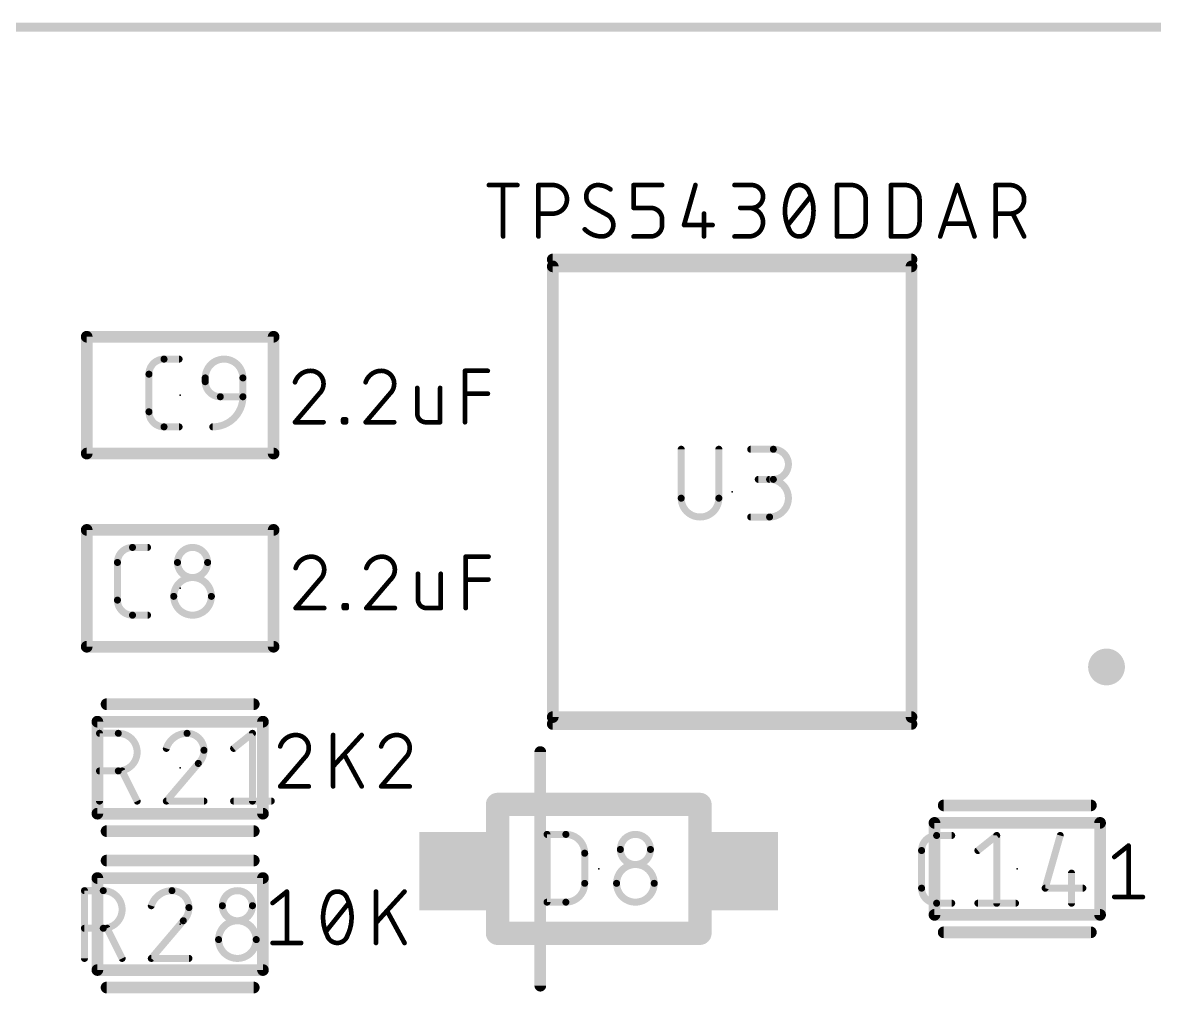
# Model space of a CAD drawing. Extents: x -0.1 to 70.1, y -0.1 to 54.
# Drawn here: x 27.79 to 40.09, y 43.5 to 54.05 of the extents above; entities that cross this region are included whole.
import ezdxf

# ---------------------------------------------------------------- set-up
doc = ezdxf.new("R2010")
doc.units = 0
for name, color, linetype in [('20', 31, 'CONTINUOUS'), ('21', 253, 'CONTINUOUS'), ('23', 53, 'CONTINUOUS'), ('25', 253, 'CONTINUOUS'), ('27', 253, 'CONTINUOUS'), ('51', 253, 'CONTINUOUS')]:
    doc.layers.add(name, color=color, linetype=linetype)

# ---------------------------------------------------------------- blocks, each defined once
blk = doc.blocks.new('RECT')
blk.add_solid([(-0.5, -0.5), (0.5, -0.5), (-0.5, 0.5), (0.5, 0.5)])

msp = doc.modelspace()

# ---------------------------------------------------------------- linework, layer by layer
at = {"layer": '20', "const_width": 0.1}
msp.add_lwpolyline([(5, 54), (65, 54)], dxfattribs=at)
at = {"layer": '21'}
for points, const_width in [([(33.55, 51.5068, 1), (33.55, 51.4432)], 0.0635), ([(37.45, 51.4432, 1), (37.45, 51.5068)], 0.0635), ([(28.484, 50.6668, 1), (28.484, 50.6033)], 0.0635), ([(28.5158, 50.635, 1), (28.4523, 50.635)], 0.0635), ([(30.5478, 50.635, 1), (30.4843, 50.635)], 0.0635), ([(30.516, 50.6033, 1), (30.516, 50.6668)], 0.0635), ([(28.484, 49.3968, 1), (28.484, 49.3332)], 0.0635), ([(28.4523, 49.365, 1), (28.5158, 49.365)], 0.0635), ([(30.4843, 49.365, 1), (30.5478, 49.365)], 0.0635), ([(30.516, 49.3332, 1), (30.516, 49.3968)], 0.0635), ([(28.484, 48.5668, 1), (28.484, 48.5033)], 0.0635), ([(28.5158, 48.535, 1), (28.4523, 48.535)], 0.0635), ([(30.5478, 48.535, 1), (30.4843, 48.535)], 0.0635), ([(30.516, 48.5033, 1), (30.516, 48.5668)], 0.0635), ([(28.484, 47.2968, 1), (28.484, 47.2332)], 0.0635), ([(28.4523, 47.265, 1), (28.5158, 47.265)], 0.0635), ([(30.4843, 47.265, 1), (30.5478, 47.265)], 0.0635), ([(30.516, 47.2332, 1), (30.516, 47.2968)], 0.0635), ([(39.57, 46.945, 1), (39.57, 47.145, 1), (39.57, 46.945)], 0.2), ([(28.7, 46.6718, 1), (28.7, 46.6082)], 0.0635), ([(30.3, 46.6082, 1), (30.3, 46.6718)], 0.0635), ([(33.55, 46.4568, 1), (33.55, 46.3933)], 0.0635), ([(37.45, 46.3933, 1), (37.45, 46.4568)], 0.0635), ([(33.4468, 46.12, 1), (33.3832, 46.12)], 0.0635), ([(37.8, 45.5718, 1), (37.8, 45.5082)], 0.0635), ([(39.4, 45.5082, 1), (39.4, 45.5718)], 0.0635), ([(28.7, 45.2918, 1), (28.7, 45.2283)], 0.0635), ([(30.3, 45.2283, 1), (30.3, 45.2918)], 0.0635), ([(28.7, 44.9718, 1), (28.7, 44.9083)], 0.0635), ([(30.3, 44.9083, 1), (30.3, 44.9718)], 0.0635), ([(37.8, 44.1918, 1), (37.8, 44.1283)], 0.0635), ([(39.4, 44.1283, 1), (39.4, 44.1918)], 0.0635), ([(28.7, 43.5918, 1), (28.7, 43.5282)], 0.0635), ([(30.3, 43.5282, 1), (30.3, 43.5918)], 0.0635), ([(33.3832, 43.58, 1), (33.4468, 43.58)], 0.0635)]:
    msp.add_lwpolyline(points, format="xyb", dxfattribs=dict(at, const_width=const_width))
at = {"layer": '21', "const_width": 0.127}
for points in [[(37.45, 51.475), (33.55, 51.475)], [(28.484, 49.365), (28.484, 50.635)], [(30.516, 50.635), (28.484, 50.635)], [(30.516, 49.365), (30.516, 50.635)], [(30.516, 49.365), (28.484, 49.365)], [(28.484, 48.535), (28.484, 47.265)], [(28.484, 48.535), (30.516, 48.535)], [(30.516, 48.535), (30.516, 47.265)], [(28.484, 47.265), (30.516, 47.265)], [(30.3, 46.64), (28.7, 46.64)], [(37.45, 46.425), (33.55, 46.425)], [(33.415, 46.12), (33.415, 43.58)], [(37.8, 45.54), (39.4, 45.54)], [(30.3, 45.26), (28.7, 45.26)], [(28.7, 44.94), (30.3, 44.94)], [(37.8, 44.16), (39.4, 44.16)], [(28.7, 43.56), (30.3, 43.56)]]:
    msp.add_lwpolyline(points, dxfattribs=at)
at = {"layer": '23'}
for p in [(29.5, 50), (35.5, 48.95), (29.5, 47.9), (29.5, 45.95), (34.05, 44.85), (38.6, 44.85), (29.5, 44.25)]:
    msp.add_point(p, dxfattribs=at)
at = {"layer": '25'}
for points, const_width in [([(29.3245, 50.3919, 0.4142), (29.1608, 50.2282)], 0.0762), ([(29.3245, 50.4109, 1), (29.3245, 50.3728)], 0.0381), ([(29.3245, 50.3729, 1), (29.3245, 50.4109)], 0.0381), ([(29.4881, 50.3728, 1), (29.4881, 50.4109)], 0.0381), ([(30.1819, 50.1873, 1), (29.7727, 50.1873)], 0.0762), ([(29.1798, 50.2282, 1), (29.1417, 50.2282)], 0.0381), ([(29.1417, 50.2282, 1), (29.1798, 50.2282)], 0.0381), ([(29.7917, 50.1873, 1), (29.7536, 50.1873)], 0.0381), ([(29.7536, 50.1873, 1), (29.7917, 50.1873)], 0.0381), ([(30.1628, 50.1873, 1), (30.2009, 50.1873)], 0.0381), ([(30.201, 50.1873, 1), (30.1629, 50.1873)], 0.0381), ([(29.7917, 50.1464, 1), (29.7536, 50.1464)], 0.0381), ([(29.7536, 50.1464, 1), (29.7917, 50.1464)], 0.0381), ([(29.7727, 50.1464, 0.4142), (29.9364, 49.9827)], 0.0762), ([(29.8545, 49.6553, 0.4142), (30.1819, 49.9827)], 0.0762), ([(29.9364, 50.0017, 1), (29.9364, 49.9636)], 0.0381), ([(29.9364, 49.9636, 1), (29.9364, 50.0017)], 0.0381), ([(30.201, 49.9827, 1), (30.1629, 49.9827)], 0.0381), ([(30.1629, 49.9827, 1), (30.201, 49.9827)], 0.0381), ([(30.1819, 49.9636, 1), (30.1819, 50.0017)], 0.0381), ([(29.1608, 49.819, 0.4142), (29.3245, 49.6553)], 0.0762), ([(29.1798, 49.819, 1), (29.1417, 49.819)], 0.0381), ([(29.1417, 49.819, 1), (29.1798, 49.819)], 0.0381), ([(29.3245, 49.6744, 1), (29.3245, 49.6363)], 0.0381), ([(29.3245, 49.6363, 1), (29.3245, 49.6744)], 0.0381), ([(29.4881, 49.6363, 1), (29.4881, 49.6744)], 0.0381), ([(29.8545, 49.6743, 1), (29.8545, 49.6362)], 0.0381), ([(34.9658, 49.4119, 1), (34.9277, 49.4119)], 0.0381), ([(35.375, 49.4119, 1), (35.3369, 49.4119)], 0.0381), ([(35.7027, 49.431, 1), (35.7027, 49.3929)], 0.0381), ([(35.9482, 49.0845, 1), (35.9482, 49.4119)], 0.0762), ([(35.9482, 49.431, 1), (35.9482, 49.3929)], 0.0381), ([(35.9482, 49.3929, 1), (35.9482, 49.431)], 0.0381), ([(35.7845, 49.1036, 1), (35.7845, 49.0655)], 0.0381), ([(35.9073, 49.1036, 1), (35.9073, 49.0655)], 0.0381), ([(35.9073, 48.6753, 1), (35.9073, 49.0845)], 0.0762), ([(35.9482, 49.1036, 1), (35.9482, 49.0655)], 0.0381), ([(35.9482, 49.0655, 1), (35.9482, 49.1036)], 0.0381), ([(34.9468, 48.8799, 1), (35.356, 48.8799)], 0.0762), ([(34.9658, 48.8799, 1), (34.9277, 48.8799)], 0.0381), ([(34.9277, 48.8799, 1), (34.9658, 48.8799)], 0.0381), ([(35.375, 48.8799, 1), (35.3369, 48.8799)], 0.0381), ([(35.3369, 48.8799, 1), (35.375, 48.8799)], 0.0381), ([(35.7027, 48.6944, 1), (35.7027, 48.6563)], 0.0381), ([(35.9073, 48.6944, 1), (35.9073, 48.6563)], 0.0381), ([(35.9073, 48.6563, 1), (35.9073, 48.6944)], 0.0381), ([(28.9818, 48.3447, 0.4142), (28.8181, 48.181)], 0.0762), ([(28.9818, 48.3638, 1), (28.9818, 48.3257)], 0.0381), ([(28.9818, 48.3257, 1), (28.9818, 48.3637)], 0.0381), ([(29.1455, 48.3257, 1), (29.1455, 48.3638)], 0.0381), ([(29.7983, 48.181, 1), (29.4709, 48.181)], 0.0762), ([(28.8372, 48.181, 1), (28.7991, 48.181)], 0.0381), ([(28.7991, 48.181, 1), (28.8372, 48.181)], 0.0381), ([(29.4709, 48.181, 1), (29.7983, 48.181)], 0.0762), ([(29.49, 48.181, 1), (29.4519, 48.181)], 0.0381), ([(29.4519, 48.181, 1), (29.49, 48.181)], 0.0381), ([(29.8174, 48.181, 1), (29.7793, 48.181)], 0.0381), ([(29.7793, 48.181, 1), (29.8174, 48.181)], 0.0381), ([(29.8392, 47.8127, 1), (29.43, 47.8127)], 0.0762), ([(28.8181, 47.7718, 0.4142), (28.9818, 47.6081)], 0.0762), ([(28.8372, 47.7718, 1), (28.7991, 47.7718)], 0.0381), ([(28.7991, 47.7718, 1), (28.8372, 47.7718)], 0.0381), ([(29.43, 47.8127, 1), (29.8392, 47.8127)], 0.0762), ([(29.4491, 47.8127, 1), (29.411, 47.8127)], 0.0381), ([(29.411, 47.8127, 1), (29.4491, 47.8127)], 0.0381), ([(29.8583, 47.8127, 1), (29.8202, 47.8127)], 0.0381), ([(29.8202, 47.8127, 1), (29.8583, 47.8127)], 0.0381), ([(28.9818, 47.6272, 1), (28.9818, 47.5891)], 0.0381), ([(28.9818, 47.5891, 1), (28.9818, 47.6272)], 0.0381), ([(29.1455, 47.5891, 1), (29.1455, 47.6272)], 0.0381), ([(28.6422, 46.3236, 1), (28.6041, 46.3236)], 0.0381), ([(28.6231, 46.3426, 1), (28.6231, 46.3045)], 0.0381), ([(28.8277, 45.9143, 1), (28.8277, 46.3236)], 0.0762), ([(28.8277, 46.3426, 1), (28.8277, 46.3045)], 0.0381), ([(28.8277, 46.3045, 1), (28.8277, 46.3426)], 0.0381), ([(29.5746, 46.3236, 0.3252), (29.3495, 46.1599)], 0.0762), ([(29.7588, 46.1394, 0.4142), (29.5746, 46.3236)], 0.0762), ([(29.5746, 46.3426, 1), (29.5746, 46.3045)], 0.0381), ([(29.5746, 46.3045, 1), (29.5746, 46.3426)], 0.0381), ([(30.3047, 46.3236, 1), (30.2666, 46.3236)], 0.0381), ([(30.2976, 46.3087, 1), (30.2738, 46.3384)], 0.0381), ([(29.3314, 46.1657, 1), (29.3677, 46.154)], 0.0381), ([(29.6974, 45.9962, 0.2053), (29.7588, 46.1394)], 0.0762), ([(29.7778, 46.1394, 1), (29.7397, 46.1394)], 0.0381), ([(29.7397, 46.1394, 1), (29.7778, 46.1394)], 0.0381), ([(30.0692, 46.1747, 1), (30.093, 46.145)], 0.0381), ([(29.6842, 46.01, 1), (29.7105, 45.9824)], 0.0381), ([(29.7119, 45.9838, 1), (29.6829, 46.0085)], 0.0381), ([(28.6231, 45.9334, 1), (28.6231, 45.8953)], 0.0381), ([(28.8277, 45.9334, 1), (28.8277, 45.8953)], 0.0381), ([(28.8277, 45.8953, 1), (28.8277, 45.9334)], 0.0381), ([(28.8857, 45.9229, 1), (28.8516, 45.9058)], 0.0381), ([(28.6041, 45.587, 1), (28.6422, 45.587)], 0.0381), ([(29.0153, 45.5784, 1), (29.0494, 45.5955)], 0.0381), ([(29.3495, 45.606, 1), (29.3495, 45.5679)], 0.0381), ([(29.335, 45.5993, 1), (29.3641, 45.5746)], 0.0381), ([(29.7588, 45.5679, 1), (29.7588, 45.606)], 0.0381), ([(30.0811, 45.606, 1), (30.0811, 45.5679)], 0.0381), ([(30.2666, 45.587, 1), (30.3047, 45.587)], 0.0381), ([(30.4903, 45.5679, 1), (30.4903, 45.606)], 0.0381), ([(33.4881, 45.2438, 1), (33.4881, 45.2057)], 0.0381), ([(33.5072, 45.2247, 1), (33.4691, 45.2247)], 0.0381), ([(33.6927, 45.2438, 1), (33.6927, 45.2057)], 0.0381), ([(33.8973, 45.0201, 0.4142), (33.6927, 45.2247)], 0.0762), ([(33.6927, 45.2057, 1), (33.6927, 45.2438)], 0.0381), ([(34.6123, 45.061, 1), (34.2849, 45.061)], 0.0762), ([(37.7234, 45.213, 0.4142), (37.5597, 45.0494)], 0.0762), ([(37.7234, 45.2321, 1), (37.7234, 45.194)], 0.0381), ([(37.7234, 45.194, 1), (37.7234, 45.2321)], 0.0381), ([(37.8871, 45.194, 1), (37.8871, 45.2321)], 0.0381), ([(38.3953, 45.213, 1), (38.3572, 45.213)], 0.0381), ([(38.3881, 45.1982, 1), (38.3643, 45.2279)], 0.0381), ([(39.0852, 45.2078, 1), (39.0485, 45.2183)], 0.0381), ([(33.9164, 45.0201, 1), (33.8783, 45.0201)], 0.0381), ([(33.8783, 45.0201, 1), (33.9164, 45.0201)], 0.0381), ([(34.2849, 45.061, 1), (34.6123, 45.061)], 0.0762), ([(34.304, 45.061, 1), (34.2659, 45.061)], 0.0381), ([(34.2659, 45.061, 1), (34.304, 45.061)], 0.0381), ([(34.6314, 45.061, 1), (34.5933, 45.061)], 0.0381), ([(34.5933, 45.061, 1), (34.6314, 45.061)], 0.0381), ([(37.5788, 45.0494, 1), (37.5407, 45.0494)], 0.0381), ([(37.5407, 45.0494, 1), (37.5788, 45.0494)], 0.0381), ([(38.1597, 45.0642, 1), (38.1835, 45.0345)], 0.0381), ([(34.6532, 44.6927, 1), (34.244, 44.6927)], 0.0762), ([(39.2086, 44.8038, 1), (39.1705, 44.8038)], 0.0381), ([(33.6927, 44.4881, 0.4142), (33.8973, 44.6927)], 0.0762), ([(33.9164, 44.6927, 1), (33.8783, 44.6927)], 0.0381), ([(33.8783, 44.6927, 1), (33.9164, 44.6927)], 0.0381), ([(34.263, 44.6927, 1), (34.2249, 44.6927)], 0.0381), ([(34.244, 44.6927, 1), (34.6532, 44.6927)], 0.0762), ([(34.225, 44.6927, 1), (34.2631, 44.6927)], 0.0381), ([(34.6723, 44.6927, 1), (34.6342, 44.6927)], 0.0381), ([(34.6342, 44.6927, 1), (34.6723, 44.6927)], 0.0381), ([(37.5597, 44.6401, 0.4142), (37.7234, 44.4764)], 0.0762), ([(37.5788, 44.6401, 1), (37.5407, 44.6401)], 0.0381), ([(37.5407, 44.6401, 1), (37.5788, 44.6401)], 0.0381), ([(38.9031, 44.6592, 1), (38.9031, 44.6211)], 0.0381), ([(38.8848, 44.6454, 1), (38.9215, 44.6349)], 0.0381), ([(39.3124, 44.6211, 1), (39.3124, 44.6592)], 0.0381), ([(28.4597, 44.6321, 1), (28.4597, 44.594)], 0.0381), ([(28.4788, 44.613, 1), (28.4407, 44.613)], 0.0381), ([(28.6643, 44.6321, 1), (28.6643, 44.594)], 0.0381), ([(28.6643, 44.2038, 1), (28.6643, 44.613)], 0.0762), ([(28.6643, 44.594, 1), (28.6643, 44.6321)], 0.0381), ([(29.4112, 44.613, 0.3252), (29.1861, 44.4494)], 0.0762), ([(29.4112, 44.6321, 1), (29.4112, 44.594)], 0.0381), ([(29.5953, 44.4289, 0.4142), (29.4112, 44.613)], 0.0762), ([(29.4112, 44.594, 1), (29.4112, 44.6321)], 0.0381), ([(30.2859, 44.4494, 1), (29.9586, 44.4494)], 0.0762), ([(29.168, 44.4552, 1), (29.2042, 44.4435)], 0.0381), ([(29.534, 44.2857, 0.2053), (29.5953, 44.4289)], 0.0762), ([(29.6144, 44.4289, 1), (29.5763, 44.4289)], 0.0381), ([(29.5763, 44.4289, 1), (29.6144, 44.4289)], 0.0381), ([(29.9776, 44.4494, 1), (29.9395, 44.4494)], 0.0381), ([(29.9395, 44.4494, 1), (29.9776, 44.4494)], 0.0381), ([(29.9586, 44.4494, 1), (30.2859, 44.4494)], 0.0762), ([(30.305, 44.4494, 1), (30.2669, 44.4494)], 0.0381), ([(30.2669, 44.4494, 1), (30.305, 44.4494)], 0.0381), ([(33.4881, 44.5072, 1), (33.4881, 44.4691)], 0.0381), ([(33.4691, 44.4881, 1), (33.5072, 44.4881)], 0.0381), ([(33.6927, 44.5071, 1), (33.6927, 44.4691)], 0.0381), ([(33.6927, 44.4691, 1), (33.6927, 44.5072)], 0.0381), ([(37.7234, 44.4955, 1), (37.7234, 44.4574)], 0.0381), ([(37.7234, 44.4574, 1), (37.7234, 44.4955)], 0.0381), ([(37.8871, 44.4574, 1), (37.8871, 44.4955)], 0.0381), ([(38.1716, 44.4955, 1), (38.1716, 44.4574)], 0.0381), ([(38.3572, 44.4764, 1), (38.3953, 44.4764)], 0.0381), ([(38.5808, 44.4574, 1), (38.5808, 44.4955)], 0.0381), ([(39.1705, 44.4764, 1), (39.2086, 44.4764)], 0.0381), ([(29.5208, 44.2995, 1), (29.5471, 44.2719)], 0.0381), ([(29.5485, 44.2733, 1), (29.5194, 44.298)], 0.0381), ([(30.3269, 44.0811, 1), (29.9176, 44.0811)], 0.0762), ([(28.4597, 44.2229, 1), (28.4597, 44.1848)], 0.0381), ([(28.6643, 44.2229, 1), (28.6643, 44.1848)], 0.0381), ([(28.6643, 44.1848, 1), (28.6643, 44.2229)], 0.0381), ([(28.7223, 44.2123, 1), (28.6882, 44.1953)], 0.0381), ([(29.9176, 44.0811, 1), (30.3269, 44.0811)], 0.0762), ([(29.9367, 44.0811, 1), (29.8986, 44.0811)], 0.0381), ([(29.8986, 44.0811, 1), (29.9367, 44.0811)], 0.0381), ([(30.3459, 44.0811, 1), (30.3078, 44.0811)], 0.0381), ([(30.3078, 44.0811, 1), (30.3459, 44.0811)], 0.0381), ([(28.4407, 43.8764, 1), (28.4788, 43.8764)], 0.0381), ([(28.8519, 43.8679, 1), (28.886, 43.885)], 0.0381), ([(29.1861, 43.8955, 1), (29.1861, 43.8574)], 0.0381), ([(29.1716, 43.8888, 1), (29.2006, 43.8641)], 0.0381), ([(29.5953, 43.8574, 1), (29.5953, 43.8955)], 0.0381)]:
    msp.add_lwpolyline(points, format="xyb", dxfattribs=dict(at, const_width=const_width))
at = {"layer": '25', "const_width": 0.0762}
for points in [[(29.3245, 50.3919), (29.4881, 50.3919)], [(29.1608, 49.819), (29.1608, 50.2282)], [(29.7727, 50.1464), (29.7727, 50.1873)], [(30.1819, 50.1873), (30.1819, 49.9827)], [(30.1819, 49.9827), (29.9364, 49.9827)], [(29.4881, 49.6553), (29.3245, 49.6553)], [(34.9468, 49.4119), (34.9468, 48.8799)], [(35.356, 48.8799), (35.356, 49.4119)], [(35.7027, 49.4119), (35.9482, 49.4119)], [(35.9482, 49.0845), (35.7845, 49.0845)], [(35.7027, 48.6753), (35.9073, 48.6753)], [(28.9818, 48.3447), (29.1455, 48.3447)], [(28.8181, 47.7718), (28.8181, 48.181)], [(29.1455, 47.6081), (28.9818, 47.6081)], [(28.6231, 45.587), (28.6231, 46.3236)], [(28.6231, 46.3236), (28.8277, 46.3236)], [(30.0811, 46.1599), (30.2857, 46.3236)], [(30.2857, 46.3236), (30.2857, 45.587)], [(29.6974, 45.9962), (29.3495, 45.587)], [(28.8277, 45.9143), (28.6231, 45.9143)], [(29.0324, 45.587), (28.8687, 45.9143)], [(29.3495, 45.587), (29.7588, 45.587)], [(30.0811, 45.587), (30.4903, 45.587)], [(33.4881, 44.4881), (33.4881, 45.2247)], [(33.4881, 45.2247), (33.6927, 45.2247)], [(37.7234, 45.213), (37.8871, 45.213)], [(38.1716, 45.0494), (38.3762, 45.213)], [(38.3762, 45.213), (38.3762, 44.4764)], [(39.0668, 45.213), (38.9031, 44.6401)], [(33.8973, 45.0201), (33.8973, 44.6927)], [(37.5597, 44.6401), (37.5597, 45.0494)], [(39.1896, 44.8038), (39.1896, 44.4764)], [(38.9031, 44.6401), (39.3124, 44.6401)], [(28.4597, 43.8764), (28.4597, 44.613)], [(28.4597, 44.613), (28.6643, 44.613)], [(33.6927, 44.4881), (33.4881, 44.4881)], [(37.8871, 44.4764), (37.7234, 44.4764)], [(38.1716, 44.4764), (38.5808, 44.4764)], [(29.534, 44.2857), (29.1861, 43.8764)], [(28.6643, 44.2038), (28.4597, 44.2038)], [(28.8689, 43.8764), (28.7053, 44.2038)], [(29.1861, 43.8764), (29.5953, 43.8764)]]:
    msp.add_lwpolyline(points, dxfattribs=at)
at = {"layer": '27', "const_width": 0.0508}
for points in [[(32.8559, 52.2842), (33.1663, 52.2842)], [(33.0111, 51.7254), (33.0111, 52.2842)], [(33.3945, 51.7254), (33.3945, 52.2842)], [(33.3945, 52.2842), (33.5498, 52.2842)], [(34.4286, 52.0358), (34.4286, 52.2842)], [(34.4286, 52.2842), (34.7391, 52.2842)], [(35.1015, 52.2842), (34.9773, 51.8496)], [(35.5259, 52.2842), (35.7122, 52.2842)], [(36.6415, 51.7254), (36.6415, 52.2842)], [(36.6415, 52.2842), (36.7967, 52.2842)], [(37.2267, 51.7254), (37.2267, 52.2842)], [(37.2267, 52.2842), (37.3819, 52.2842)], [(37.7626, 51.7254), (37.9488, 52.2842)], [(37.9488, 52.2842), (38.1351, 51.7254)], [(38.3642, 51.7254), (38.3642, 52.2842)], [(38.3642, 52.2842), (38.5194, 52.2842)], [(36.1056, 51.8496), (36.354, 52.16)], [(34.1467, 51.9582), (33.9759, 52.0514)], [(34.6149, 52.0358), (34.4286, 52.0358)], [(35.7122, 52.0358), (35.588, 52.0358)], [(36.9519, 52.129), (36.9519, 51.8806)], [(37.5371, 52.129), (37.5371, 51.8806)], [(33.5498, 51.9738), (33.3945, 51.9738)], [(34.7391, 51.8496), (34.7391, 51.9117)], [(35.1946, 51.9738), (35.1946, 51.7254)], [(38.5194, 51.9738), (38.3642, 51.9738)], [(38.6746, 51.7254), (38.5504, 51.9738)], [(34.9773, 51.8496), (35.2877, 51.8496)], [(38.0885, 51.8651), (37.8091, 51.8651)], [(34.4286, 51.7254), (34.6149, 51.7254)], [(35.5259, 51.7254), (35.6811, 51.7254)], [(36.7967, 51.7254), (36.6415, 51.7254)], [(37.3819, 51.7254), (37.2267, 51.7254)], [(32.5962, 49.7058), (32.5962, 50.2646)], [(32.5962, 50.2646), (32.8446, 50.2646)], [(32.0776, 50.0783), (32.0776, 49.7989)], [(32.3259, 49.7058), (32.3259, 50.0783)], [(31.0119, 50.0162), (30.7481, 49.7058)], [(31.78, 50.0162), (31.5162, 49.7058)], [(32.5962, 50.0162), (32.8446, 50.0162)], [(30.7481, 49.7058), (31.0585, 49.7058)], [(31.2718, 49.7058), (31.2718, 49.7368)], [(31.2718, 49.7368), (31.3029, 49.7368)], [(31.3029, 49.7058), (31.2718, 49.7058)], [(31.3029, 49.7368), (31.3029, 49.7058)], [(31.5162, 49.7058), (31.8266, 49.7058)], [(32.1707, 49.7058), (32.3259, 49.7058)], [(32.6036, 47.6854), (32.6036, 48.2442)], [(32.6036, 48.2442), (32.8519, 48.2442)], [(31.0193, 47.9958), (30.7554, 47.6854)], [(31.7874, 47.9958), (31.5235, 47.6854)], [(32.0849, 48.0579), (32.0849, 47.7785)], [(32.3332, 47.6854), (32.3332, 48.0579)], [(32.6036, 47.9958), (32.8519, 47.9958)], [(31.2791, 47.6854), (31.2791, 47.7164)], [(31.2791, 47.7164), (31.3102, 47.7164)], [(31.3102, 47.7164), (31.3102, 47.6854)], [(30.7554, 47.6854), (31.0658, 47.6854)], [(31.3102, 47.6854), (31.2791, 47.6854)], [(31.5235, 47.6854), (31.8339, 47.6854)], [(32.178, 47.6854), (32.3332, 47.6854)], [(31.1629, 45.7467), (31.1629, 46.3055)], [(31.4733, 46.3055), (31.1629, 45.964)], [(30.8515, 46.0572), (30.5877, 45.7467)], [(31.4733, 45.7467), (31.2871, 46.0882)], [(31.9488, 46.0572), (31.6849, 45.7467)], [(30.5877, 45.7467), (30.8981, 45.7467)], [(31.6849, 45.7467), (31.9954, 45.7467)], [(39.6546, 44.9791), (39.8098, 45.1033)], [(39.8098, 45.1033), (39.8098, 44.5445)], [(30.5046, 44.4791), (30.6598, 44.6033)], [(30.6598, 44.6033), (30.6598, 44.0445)], [(31.6285, 44.0445), (31.6285, 44.6033)], [(31.9389, 44.6033), (31.6285, 44.2618)], [(39.6546, 44.5445), (39.9651, 44.5445)], [(31.0843, 44.1686), (31.3327, 44.4791)], [(31.9389, 44.0445), (31.7527, 44.386)], [(30.5046, 44.0445), (30.8151, 44.0445)]]:
    msp.add_lwpolyline(points, dxfattribs=at)
at = {"layer": '27'}
for points, const_width in [([(32.8559, 52.2969, 1), (32.8559, 52.2715)], 0.0254), ([(33.0238, 52.2842, 1), (32.9984, 52.2842)], 0.0254), ([(33.1663, 52.2715, 1), (33.1663, 52.2969)], 0.0254), ([(33.4072, 52.2842, 1), (33.3818, 52.2842)], 0.0254), ([(33.3945, 52.2969, 1), (33.3945, 52.2715)], 0.0254), ([(33.5498, 51.9738, 1), (33.5498, 52.2842)], 0.0508), ([(33.5498, 52.2969, 1), (33.5498, 52.2715)], 0.0254), ([(33.5498, 52.2715, 1), (33.5498, 52.2969)], 0.0254), ([(34.038, 52.2842, 0.4142), (33.9138, 52.16)], 0.0508), ([(34.1777, 52.2376, 0.1623), (34.038, 52.2842)], 0.0508), ([(34.038, 52.2969, 1), (34.038, 52.2715)], 0.0254), ([(34.038, 52.2715, 1), (34.038, 52.2969)], 0.0254), ([(34.4413, 52.2842, 1), (34.4159, 52.2842)], 0.0254), ([(34.4286, 52.2969, 1), (34.4286, 52.2715)], 0.0254), ([(34.7391, 52.2715, 1), (34.7391, 52.2969)], 0.0254), ([(35.1137, 52.2807, 1), (35.0892, 52.2877)], 0.0254), ([(35.5259, 52.2969, 1), (35.5259, 52.2715)], 0.0254), ([(35.7122, 52.0358, 1), (35.7122, 52.2842)], 0.0508), ([(35.7122, 52.2969, 1), (35.7122, 52.2715)], 0.0254), ([(35.7122, 52.2715, 1), (35.7122, 52.2969)], 0.0254), ([(36.2298, 52.2842, 0.3205), (36.1211, 52.2066)], 0.0508), ([(36.3384, 52.2066, 0.3205), (36.2298, 52.2842)], 0.0508), ([(36.2298, 52.2969, 1), (36.2298, 52.2715)], 0.0254), ([(36.2298, 52.2715, 1), (36.2298, 52.2969)], 0.0254), ([(36.6542, 52.2842, 1), (36.6288, 52.2842)], 0.0254), ([(36.6415, 52.2969, 1), (36.6415, 52.2715)], 0.0254), ([(36.9519, 52.129, 0.4142), (36.7967, 52.2842)], 0.0508), ([(36.7967, 52.2969, 1), (36.7967, 52.2715)], 0.0254), ([(36.7967, 52.2715, 1), (36.7967, 52.2969)], 0.0254), ([(37.2394, 52.2842, 1), (37.214, 52.2842)], 0.0254), ([(37.2267, 52.2969, 1), (37.2267, 52.2715)], 0.0254), ([(37.5371, 52.129, 0.4142), (37.3819, 52.2842)], 0.0508), ([(37.3819, 52.2969, 1), (37.3819, 52.2715)], 0.0254), ([(37.3819, 52.2715, 1), (37.3819, 52.2969)], 0.0254), ([(37.9609, 52.2882, 1), (37.9368, 52.2802)], 0.0254), ([(37.9609, 52.2802, 1), (37.9368, 52.2882)], 0.0254), ([(38.3769, 52.2842, 1), (38.3515, 52.2842)], 0.0254), ([(38.3642, 52.2969, 1), (38.3642, 52.2715)], 0.0254), ([(38.5194, 51.9738, 1), (38.5194, 52.2842)], 0.0508), ([(38.5194, 52.2969, 1), (38.5194, 52.2715)], 0.0254), ([(38.5194, 52.2715, 1), (38.5194, 52.2969)], 0.0254), ([(33.9138, 52.16, 0.2656), (33.9759, 52.0514)], 0.0508), ([(33.9265, 52.16, 1), (33.9011, 52.16)], 0.0254), ([(33.9011, 52.16, 1), (33.9265, 52.16)], 0.0254), ([(34.1701, 52.2275, 1), (34.1853, 52.2478)], 0.0254), ([(36.1211, 52.2066, 0.1139), (36.0746, 52.0048)], 0.0508), ([(36.1091, 52.2107, 1), (36.1331, 52.2025)], 0.0254), ([(36.1325, 52.201, 1), (36.1097, 52.2122)], 0.0254), ([(36.385, 52.0048, 0.1139), (36.3384, 52.2066)], 0.0508), ([(36.3498, 52.2122, 1), (36.327, 52.201)], 0.0254), ([(36.3264, 52.2025, 1), (36.3504, 52.2107)], 0.0254), ([(36.3639, 52.1521, 1), (36.344, 52.168)], 0.0254), ([(33.982, 52.0625, 1), (33.9698, 52.0402)], 0.0254), ([(33.9695, 52.0404, 1), (33.9824, 52.0623)], 0.0254), ([(34.4286, 52.0485, 1), (34.4286, 52.0231)], 0.0254), ([(34.4159, 52.0358, 1), (34.4413, 52.0358)], 0.0254), ([(34.7391, 51.9117, 0.4142), (34.6149, 52.0358)], 0.0508), ([(34.6149, 52.0485, 1), (34.6149, 52.0231)], 0.0254), ([(34.6149, 52.0231, 1), (34.6149, 52.0485)], 0.0254), ([(35.588, 52.0485, 1), (35.588, 52.0231)], 0.0254), ([(35.6811, 51.7254, 1), (35.6811, 52.0358)], 0.0508), ([(35.6811, 52.0485, 1), (35.6811, 52.0231)], 0.0254), ([(35.7122, 52.0485, 1), (35.7122, 52.0231)], 0.0254), ([(35.7122, 52.0231, 1), (35.7122, 52.0485)], 0.0254), ([(36.9646, 52.129, 1), (36.9392, 52.129)], 0.0254), ([(36.9392, 52.129, 1), (36.9646, 52.129)], 0.0254), ([(37.5498, 52.129, 1), (37.5244, 52.129)], 0.0254), ([(37.5244, 52.129, 1), (37.5498, 52.129)], 0.0254), ([(33.3945, 51.9865, 1), (33.3945, 51.9611)], 0.0254), ([(33.5498, 51.9865, 1), (33.5498, 51.9611)], 0.0254), ([(33.5498, 51.9611, 1), (33.5498, 51.9865)], 0.0254), ([(34.1531, 51.9692, 1), (34.1402, 51.9473)], 0.0254), ([(34.2087, 51.8496, 0.2656), (34.1467, 51.9582)], 0.0508), ([(34.1406, 51.9471, 1), (34.1527, 51.9694)], 0.0254), ([(34.7518, 51.9117, 1), (34.7264, 51.9117)], 0.0254), ([(34.7264, 51.9117, 1), (34.7518, 51.9117)], 0.0254), ([(35.2073, 51.9738, 1), (35.1819, 51.9738)], 0.0254), ([(36.0746, 52.0048, 0.1139), (36.1211, 51.803)], 0.0508), ([(36.0873, 52.0048, 1), (36.0619, 52.0048)], 0.0254), ([(36.0619, 52.0048, 1), (36.0873, 52.0048)], 0.0254), ([(36.3384, 51.803, 0.1139), (36.385, 52.0048)], 0.0508), ([(36.3977, 52.0048, 1), (36.3723, 52.0048)], 0.0254), ([(36.3723, 52.0048, 1), (36.3977, 52.0048)], 0.0254), ([(38.3642, 51.9865, 1), (38.3642, 51.9611)], 0.0254), ([(38.5194, 51.9865, 1), (38.5194, 51.9611)], 0.0254), ([(38.5194, 51.9611, 1), (38.5194, 51.9865)], 0.0254), ([(38.5618, 51.9794, 1), (38.5391, 51.9681)], 0.0254), ([(33.8983, 51.803, 0.2), (34.0846, 51.7254)], 0.0508), ([(33.9073, 51.812, 1), (33.8893, 51.7941)], 0.0254), ([(34.0846, 51.7254, 0.4142), (34.2087, 51.8496)], 0.0508), ([(34.2214, 51.8496, 1), (34.196, 51.8496)], 0.0254), ([(34.196, 51.8496, 1), (34.2214, 51.8496)], 0.0254), ([(34.6149, 51.7254, 0.4142), (34.7391, 51.8496)], 0.0508), ([(34.7518, 51.8496, 1), (34.7264, 51.8496)], 0.0254), ([(34.7264, 51.8496, 1), (34.7518, 51.8496)], 0.0254), ([(34.9773, 51.8623, 1), (34.9773, 51.8369)], 0.0254), ([(34.9651, 51.8531, 1), (34.9895, 51.8461)], 0.0254), ([(35.2877, 51.8369, 1), (35.2877, 51.8623)], 0.0254), ([(36.0957, 51.8575, 1), (36.1155, 51.8416)], 0.0254), ([(36.1211, 51.803, 0.3205), (36.2298, 51.7254)], 0.0508), ([(36.1331, 51.8071, 1), (36.1091, 51.7989)], 0.0254), ([(36.1097, 51.7974, 1), (36.1325, 51.8086)], 0.0254), ([(36.2298, 51.7254, 0.3205), (36.3384, 51.803)], 0.0508), ([(36.327, 51.8086, 1), (36.3499, 51.7974)], 0.0254), ([(36.3504, 51.7989, 1), (36.3264, 51.8071)], 0.0254), ([(36.7967, 51.7254, 0.4142), (36.9519, 51.8806)], 0.0508), ([(36.9646, 51.8806, 1), (36.9392, 51.8806)], 0.0254), ([(36.9392, 51.8806, 1), (36.9646, 51.8806)], 0.0254), ([(37.3819, 51.7254, 0.4142), (37.5371, 51.8806)], 0.0508), ([(37.5498, 51.8806, 1), (37.5244, 51.8806)], 0.0254), ([(37.5244, 51.8806, 1), (37.5498, 51.8806)], 0.0254), ([(37.8091, 51.8778, 1), (37.8091, 51.8524)], 0.0254), ([(38.0885, 51.8524, 1), (38.0885, 51.8778)], 0.0254), ([(32.9984, 51.7254, 1), (33.0238, 51.7254)], 0.0254), ([(33.3818, 51.7254, 1), (33.4072, 51.7254)], 0.0254), ([(34.0846, 51.7381, 1), (34.0846, 51.7127)], 0.0254), ([(34.0846, 51.7127, 1), (34.0846, 51.7381)], 0.0254), ([(34.4286, 51.7381, 1), (34.4286, 51.7127)], 0.0254), ([(34.6149, 51.7381, 1), (34.6149, 51.7127)], 0.0254), ([(34.6149, 51.7127, 1), (34.6149, 51.7381)], 0.0254), ([(35.1819, 51.7254, 1), (35.2073, 51.7254)], 0.0254), ([(35.5259, 51.7381, 1), (35.5259, 51.7127)], 0.0254), ([(35.6811, 51.7381, 1), (35.6811, 51.7127)], 0.0254), ([(35.6811, 51.7127, 1), (35.6811, 51.7381)], 0.0254), ([(36.2298, 51.7381, 1), (36.2298, 51.7127)], 0.0254), ([(36.2298, 51.7127, 1), (36.2298, 51.7381)], 0.0254), ([(36.6415, 51.7381, 1), (36.6415, 51.7127)], 0.0254), ([(36.6288, 51.7254, 1), (36.6542, 51.7254)], 0.0254), ([(36.7967, 51.7381, 1), (36.7967, 51.7127)], 0.0254), ([(36.7967, 51.7127, 1), (36.7967, 51.7381)], 0.0254), ([(37.2267, 51.7381, 1), (37.2267, 51.7127)], 0.0254), ([(37.214, 51.7254, 1), (37.2394, 51.7254)], 0.0254), ([(37.3819, 51.7381, 1), (37.3819, 51.7127)], 0.0254), ([(37.3819, 51.7127, 1), (37.3819, 51.7381)], 0.0254), ([(37.7505, 51.7294, 1), (37.7746, 51.7214)], 0.0254), ([(38.1231, 51.7214, 1), (38.1472, 51.7294)], 0.0254), ([(38.3515, 51.7254, 1), (38.3769, 51.7254)], 0.0254), ([(38.6632, 51.7197, 1), (38.686, 51.7311)], 0.0254), ([(30.9188, 50.2646, 0.3252), (30.7481, 50.1404)], 0.0508), ([(31.0585, 50.1249, 0.4142), (30.9188, 50.2646)], 0.0508), ([(30.9188, 50.2773, 1), (30.9188, 50.2519)], 0.0254), ([(30.9188, 50.2519, 1), (30.9188, 50.2773)], 0.0254), ([(31.6869, 50.2646, 0.3252), (31.5162, 50.1404)], 0.0508), ([(31.8266, 50.1249, 0.4142), (31.6869, 50.2646)], 0.0508), ([(31.6869, 50.2773, 1), (31.6869, 50.2519)], 0.0254), ([(31.6869, 50.2519, 1), (31.6869, 50.2773)], 0.0254), ([(32.6089, 50.2646, 1), (32.5835, 50.2646)], 0.0254), ([(32.5962, 50.2773, 1), (32.5962, 50.2519)], 0.0254), ([(32.8446, 50.2519, 1), (32.8446, 50.2773)], 0.0254), ([(30.736, 50.1443, 1), (30.7602, 50.1365)], 0.0254), ([(31.0119, 50.0162, 0.2053), (31.0585, 50.1249)], 0.0508), ([(31.0712, 50.1249, 1), (31.0458, 50.1249)], 0.0254), ([(31.0458, 50.1249, 1), (31.0712, 50.1249)], 0.0254), ([(31.5041, 50.1443, 1), (31.5282, 50.1365)], 0.0254), ([(31.78, 50.0162, 0.2053), (31.8266, 50.1249)], 0.0508), ([(31.8393, 50.1249, 1), (31.8139, 50.1249)], 0.0254), ([(31.8139, 50.1249, 1), (31.8393, 50.1249)], 0.0254), ([(32.0903, 50.0783, 1), (32.0648, 50.0783)], 0.0254), ([(32.3386, 50.0783, 1), (32.3132, 50.0783)], 0.0254), ([(31.0032, 50.0254, 1), (31.0207, 50.007)], 0.0254), ([(31.0216, 50.008, 1), (31.0023, 50.0245)], 0.0254), ([(31.7713, 50.0254, 1), (31.7888, 50.007)], 0.0254), ([(31.7897, 50.008, 1), (31.7704, 50.0245)], 0.0254), ([(32.5962, 50.0289, 1), (32.5962, 50.0035)], 0.0254), ([(32.8446, 50.0035, 1), (32.8446, 50.0289)], 0.0254), ([(30.7481, 49.7185, 1), (30.7481, 49.6931)], 0.0254), ([(30.7384, 49.714, 1), (30.7577, 49.6976)], 0.0254), ([(31.0585, 49.6931, 1), (31.0585, 49.7185)], 0.0254), ([(31.2845, 49.7368, 1), (31.2591, 49.7368)], 0.0254), ([(31.2718, 49.7495, 1), (31.2718, 49.7241)], 0.0254), ([(31.2718, 49.7185, 1), (31.2718, 49.6931)], 0.0254), ([(31.2591, 49.7058, 1), (31.2845, 49.7058)], 0.0254), ([(31.3156, 49.7368, 1), (31.2902, 49.7368)], 0.0254), ([(31.2902, 49.7058, 1), (31.3156, 49.7058)], 0.0254), ([(31.3029, 49.7241, 1), (31.3029, 49.7495)], 0.0254), ([(31.3029, 49.6931, 1), (31.3029, 49.7185)], 0.0254), ([(31.5162, 49.7185, 1), (31.5162, 49.6931)], 0.0254), ([(31.5065, 49.714, 1), (31.5258, 49.6976)], 0.0254), ([(31.8266, 49.6931, 1), (31.8266, 49.7185)], 0.0254), ([(32.0903, 49.7989, 1), (32.0648, 49.7989)], 0.0254), ([(32.0648, 49.7989, 1), (32.0903, 49.7989)], 0.0254), ([(32.0776, 49.7989, 0.4142), (32.1707, 49.7058)], 0.0508), ([(32.1707, 49.7185, 1), (32.1707, 49.6931)], 0.0254), ([(32.1707, 49.6931, 1), (32.1707, 49.7185)], 0.0254), ([(32.3132, 49.7058, 1), (32.3386, 49.7058)], 0.0254), ([(32.3259, 49.6931, 1), (32.3259, 49.7185)], 0.0254), ([(32.5835, 49.7058, 1), (32.6089, 49.7058)], 0.0254), ([(30.9261, 48.2442, 0.3252), (30.7554, 48.12)], 0.0508), ([(31.0658, 48.1045, 0.4142), (30.9261, 48.2442)], 0.0508), ([(30.9261, 48.2569, 1), (30.9261, 48.2315)], 0.0254), ([(30.9261, 48.2315, 1), (30.9261, 48.2569)], 0.0254), ([(31.6942, 48.2442, 0.3252), (31.5235, 48.12)], 0.0508), ([(31.8339, 48.1045, 0.4142), (31.6942, 48.2442)], 0.0508), ([(31.6942, 48.2569, 1), (31.6942, 48.2315)], 0.0254), ([(31.6942, 48.2315, 1), (31.6942, 48.2569)], 0.0254), ([(32.6163, 48.2442, 1), (32.5909, 48.2442)], 0.0254), ([(32.6036, 48.2569, 1), (32.6036, 48.2315)], 0.0254), ([(32.8519, 48.2315, 1), (32.8519, 48.2569)], 0.0254), ([(30.7433, 48.1239, 1), (30.7675, 48.1161)], 0.0254), ([(31.0193, 47.9958, 0.2053), (31.0658, 48.1045)], 0.0508), ([(31.0785, 48.1045, 1), (31.0531, 48.1045)], 0.0254), ([(31.0531, 48.1045, 1), (31.0785, 48.1045)], 0.0254), ([(31.5114, 48.1239, 1), (31.5356, 48.1161)], 0.0254), ([(31.7874, 47.9958, 0.2053), (31.8339, 48.1045)], 0.0508), ([(31.8466, 48.1045, 1), (31.8212, 48.1045)], 0.0254), ([(31.8212, 48.1045, 1), (31.8466, 48.1045)], 0.0254), ([(31.0105, 48.005, 1), (31.028, 47.9866)], 0.0254), ([(31.029, 47.9876, 1), (31.0096, 48.0041)], 0.0254), ([(31.7786, 48.005, 1), (31.7961, 47.9866)], 0.0254), ([(31.797, 47.9876, 1), (31.7777, 48.0041)], 0.0254), ([(32.0976, 48.0579, 1), (32.0722, 48.0579)], 0.0254), ([(32.3459, 48.0579, 1), (32.3205, 48.0579)], 0.0254), ([(32.6036, 48.0085, 1), (32.6036, 47.9831)], 0.0254), ([(32.8519, 47.9831, 1), (32.8519, 48.0085)], 0.0254), ([(31.2918, 47.7164, 1), (31.2664, 47.7164)], 0.0254), ([(31.2791, 47.7291, 1), (31.2791, 47.7037)], 0.0254), ([(31.3229, 47.7164, 1), (31.2975, 47.7164)], 0.0254), ([(31.3102, 47.7037, 1), (31.3102, 47.7291)], 0.0254), ([(32.0849, 47.7785, 0.4142), (32.178, 47.6854)], 0.0508), ([(32.0976, 47.7785, 1), (32.0722, 47.7785)], 0.0254), ([(32.0722, 47.7785, 1), (32.0976, 47.7785)], 0.0254), ([(30.7554, 47.6981, 1), (30.7554, 47.6727)], 0.0254), ([(30.7457, 47.6936, 1), (30.7651, 47.6772)], 0.0254), ([(31.0658, 47.6727, 1), (31.0658, 47.6981)], 0.0254), ([(31.2791, 47.6981, 1), (31.2791, 47.6727)], 0.0254), ([(31.2664, 47.6854, 1), (31.2918, 47.6854)], 0.0254), ([(31.2975, 47.6854, 1), (31.3229, 47.6854)], 0.0254), ([(31.3102, 47.6727, 1), (31.3102, 47.6981)], 0.0254), ([(31.5235, 47.6981, 1), (31.5235, 47.6727)], 0.0254), ([(31.5138, 47.6936, 1), (31.5332, 47.6772)], 0.0254), ([(31.8339, 47.6727, 1), (31.8339, 47.6981)], 0.0254), ([(32.178, 47.6981, 1), (32.178, 47.6727)], 0.0254), ([(32.178, 47.6727, 1), (32.178, 47.6981)], 0.0254), ([(32.3205, 47.6854, 1), (32.3459, 47.6854)], 0.0254), ([(32.3332, 47.6727, 1), (32.3332, 47.6981)], 0.0254), ([(32.5909, 47.6854, 1), (32.6163, 47.6854)], 0.0254), ([(30.7584, 46.3055, 0.3252), (30.5877, 46.1814)], 0.0508), ([(30.8981, 46.1658, 0.4142), (30.7584, 46.3055)], 0.0508), ([(30.7584, 46.3182, 1), (30.7584, 46.2928)], 0.0254), ([(30.7584, 46.2928, 1), (30.7584, 46.3182)], 0.0254), ([(31.1756, 46.3055, 1), (31.1502, 46.3055)], 0.0254), ([(31.4827, 46.297, 1), (31.4639, 46.3141)], 0.0254), ([(31.8557, 46.3055, 0.3252), (31.6849, 46.1814)], 0.0508), ([(31.9954, 46.1658, 0.4142), (31.8557, 46.3055)], 0.0508), ([(31.8557, 46.3182, 1), (31.8557, 46.2928)], 0.0254), ([(31.8557, 46.2928, 1), (31.8557, 46.3182)], 0.0254), ([(30.5756, 46.1853, 1), (30.5997, 46.1774)], 0.0254), ([(30.8515, 46.0572, 0.2053), (30.8981, 46.1658)], 0.0508), ([(30.9108, 46.1658, 1), (30.8854, 46.1658)], 0.0254), ([(30.8854, 46.1658, 1), (30.9108, 46.1658)], 0.0254), ([(31.6729, 46.1853, 1), (31.697, 46.1774)], 0.0254), ([(31.9488, 46.0572, 0.2053), (31.9954, 46.1658)], 0.0508), ([(32.0081, 46.1658, 1), (31.9827, 46.1658)], 0.0254), ([(31.9827, 46.1658, 1), (32.0081, 46.1658)], 0.0254), ([(30.8428, 46.0664, 1), (30.8603, 46.048)], 0.0254), ([(30.8612, 46.0489, 1), (30.8419, 46.0654)], 0.0254), ([(31.2982, 46.0943, 1), (31.2759, 46.0821)], 0.0254), ([(31.9401, 46.0664, 1), (31.9576, 46.048)], 0.0254), ([(31.9585, 46.0489, 1), (31.9391, 46.0654)], 0.0254), ([(31.1535, 45.9726, 1), (31.1723, 45.9555)], 0.0254), ([(30.5877, 45.7594, 1), (30.5877, 45.734)], 0.0254), ([(30.578, 45.755, 1), (30.5973, 45.7385)], 0.0254), ([(30.8981, 45.734, 1), (30.8981, 45.7594)], 0.0254), ([(31.6849, 45.7594, 1), (31.6849, 45.734)], 0.0254), ([(31.6753, 45.755, 1), (31.6946, 45.7385)], 0.0254), ([(31.9954, 45.734, 1), (31.9954, 45.7594)], 0.0254), ([(31.1502, 45.7467, 1), (31.1756, 45.7467)], 0.0254), ([(31.4622, 45.7406, 1), (31.4845, 45.7528)], 0.0254), ([(39.8225, 45.1033, 1), (39.7971, 45.1033)], 0.0254), ([(39.8178, 45.0934, 1), (39.8019, 45.1132)], 0.0254), ([(39.6467, 44.989, 1), (39.6626, 44.9692)], 0.0254), ([(30.6725, 44.6033, 1), (30.6471, 44.6033)], 0.0254), ([(30.6678, 44.5934, 1), (30.6519, 44.6132)], 0.0254), ([(31.0998, 44.5257, 0.1139), (31.0533, 44.3239)], 0.0508), ([(31.2085, 44.6033, 0.3205), (31.0998, 44.5257)], 0.0508), ([(31.0878, 44.5298, 1), (31.1118, 44.5215)], 0.0254), ([(31.1112, 44.5201, 1), (31.0884, 44.5312)], 0.0254), ([(31.3171, 44.5257, 0.3205), (31.2085, 44.6033)], 0.0508), ([(31.2085, 44.616, 1), (31.2085, 44.5906)], 0.0254), ([(31.2085, 44.5906, 1), (31.2085, 44.616)], 0.0254), ([(31.3637, 44.3239, 0.1139), (31.3171, 44.5257)], 0.0508), ([(31.3285, 44.5312, 1), (31.3057, 44.5201)], 0.0254), ([(31.3051, 44.5215, 1), (31.3291, 44.5298)], 0.0254), ([(31.6412, 44.6033, 1), (31.6158, 44.6033)], 0.0254), ([(31.9483, 44.5947, 1), (31.9295, 44.6118)], 0.0254), ([(39.6546, 44.5572, 1), (39.6546, 44.5318)], 0.0254), ([(39.7971, 44.5445, 1), (39.8225, 44.5445)], 0.0254), ([(39.9651, 44.5318, 1), (39.9651, 44.5572)], 0.0254), ([(30.4967, 44.489, 1), (30.5126, 44.4692)], 0.0254), ([(31.3426, 44.4712, 1), (31.3227, 44.487)], 0.0254), ([(31.0533, 44.3239, 0.1139), (31.0998, 44.1221)], 0.0508), ([(31.066, 44.3239, 1), (31.0406, 44.3239)], 0.0254), ([(31.0406, 44.3239, 1), (31.066, 44.3239)], 0.0254), ([(31.3171, 44.1221, 0.1139), (31.3637, 44.3239)], 0.0508), ([(31.3764, 44.3239, 1), (31.351, 44.3239)], 0.0254), ([(31.351, 44.3239, 1), (31.3764, 44.3239)], 0.0254), ([(31.7638, 44.392, 1), (31.7415, 44.3799)], 0.0254), ([(31.0744, 44.1766, 1), (31.0942, 44.1607)], 0.0254), ([(31.6191, 44.2703, 1), (31.6379, 44.2532)], 0.0254), ([(30.5046, 44.0572, 1), (30.5046, 44.0318)], 0.0254), ([(30.6471, 44.0445, 1), (30.6725, 44.0445)], 0.0254), ([(30.8151, 44.0318, 1), (30.8151, 44.0572)], 0.0254), ([(31.0998, 44.1221, 0.3205), (31.2085, 44.0445)], 0.0508), ([(31.1118, 44.1262, 1), (31.0878, 44.118)], 0.0254), ([(31.0884, 44.1165, 1), (31.1112, 44.1276)], 0.0254), ([(31.2085, 44.0445, 0.3205), (31.3171, 44.1221)], 0.0508), ([(31.2085, 44.0572, 1), (31.2085, 44.0318)], 0.0254), ([(31.2085, 44.0318, 1), (31.2085, 44.0572)], 0.0254), ([(31.3057, 44.1276, 1), (31.3285, 44.1165)], 0.0254), ([(31.3291, 44.118, 1), (31.3051, 44.1262)], 0.0254), ([(31.6158, 44.0445, 1), (31.6412, 44.0445)], 0.0254), ([(31.9278, 44.0384, 1), (31.9501, 44.0506)], 0.0254)]:
    msp.add_lwpolyline(points, format="xyb", dxfattribs=dict(at, const_width=const_width))
at = {"layer": '51'}
for points, const_width in [([(33.55, 51.4318, 1), (33.55, 51.3683)], 0.0635), ([(33.5818, 51.4, 1), (33.5183, 51.4)], 0.0635), ([(37.4818, 51.4, 1), (37.4183, 51.4)], 0.0635), ([(37.45, 51.3683, 1), (37.45, 51.4318)], 0.0635), ([(39.57, 46.945, 1), (39.57, 47.145, 1), (39.57, 46.945)], 0.2), ([(28.6, 46.4818, 1), (28.6, 46.4183)], 0.0635), ([(28.6318, 46.45, 1), (28.5683, 46.45)], 0.0635), ([(30.4318, 46.45, 1), (30.3683, 46.45)], 0.0635), ([(30.4, 46.4183, 1), (30.4, 46.4818)], 0.0635), ([(33.55, 46.5318, 1), (33.55, 46.4682)], 0.0635), ([(33.5183, 46.5, 1), (33.5818, 46.5)], 0.0635), ([(37.4183, 46.5, 1), (37.4818, 46.5)], 0.0635), ([(37.45, 46.4682, 1), (37.45, 46.5318)], 0.0635), ([(32.95, 45.6135, 1), (32.95, 45.4865)], 0.127), ([(33.0135, 45.55, 1), (32.8865, 45.55)], 0.127), ([(35.2135, 45.55, 1), (35.0865, 45.55)], 0.127), ([(35.15, 45.4865, 1), (35.15, 45.6135)], 0.127), ([(28.6, 45.4818, 1), (28.6, 45.4183)], 0.0635), ([(28.5683, 45.45, 1), (28.6318, 45.45)], 0.0635), ([(30.3683, 45.45, 1), (30.4318, 45.45)], 0.0635), ([(30.4, 45.4183, 1), (30.4, 45.4818)], 0.0635), ([(37.7, 45.3818, 1), (37.7, 45.3182)], 0.0635), ([(37.7318, 45.35, 1), (37.6683, 45.35)], 0.0635), ([(39.5318, 45.35, 1), (39.4682, 45.35)], 0.0635), ([(39.5, 45.3182, 1), (39.5, 45.3818)], 0.0635), ([(28.6, 44.7818, 1), (28.6, 44.7182)], 0.0635), ([(28.6318, 44.75, 1), (28.5683, 44.75)], 0.0635), ([(30.4318, 44.75, 1), (30.3683, 44.75)], 0.0635), ([(30.4, 44.7182, 1), (30.4, 44.7818)], 0.0635), ([(37.7, 44.3818, 1), (37.7, 44.3182)], 0.0635), ([(39.5, 44.3182, 1), (39.5, 44.3818)], 0.0635), ([(37.6683, 44.35, 1), (37.7318, 44.35)], 0.0635), ([(39.4682, 44.35, 1), (39.5318, 44.35)], 0.0635), ([(32.95, 44.2135, 1), (32.95, 44.0865)], 0.127), ([(32.8865, 44.15, 1), (33.0135, 44.15)], 0.127), ([(35.0865, 44.15, 1), (35.2135, 44.15)], 0.127), ([(35.15, 44.0865, 1), (35.15, 44.2135)], 0.127), ([(28.6, 43.7818, 1), (28.6, 43.7182)], 0.0635), ([(30.4, 43.7182, 1), (30.4, 43.7818)], 0.0635), ([(28.5683, 43.75, 1), (28.6318, 43.75)], 0.0635), ([(30.3683, 43.75, 1), (30.4318, 43.75)], 0.0635)]:
    msp.add_lwpolyline(points, format="xyb", dxfattribs=dict(at, const_width=const_width))
for points, const_width in [([(37.45, 51.4), (33.55, 51.4)], 0.127), ([(33.55, 46.5), (33.55, 51.4)], 0.127), ([(37.45, 46.5), (37.45, 51.4)], 0.127), ([(30.4, 46.45), (28.6, 46.45)], 0.127), ([(28.6, 45.45), (28.6, 46.45)], 0.127), ([(30.4, 45.45), (30.4, 46.45)], 0.127), ([(37.45, 46.5), (33.55, 46.5)], 0.127), ([(32.95, 45.55), (35.15, 45.55)], 0.254), ([(32.95, 44.15), (32.95, 45.55)], 0.254), ([(35.15, 45.55), (35.15, 44.15)], 0.254), ([(30.4, 45.45), (28.6, 45.45)], 0.127), ([(37.7, 45.35), (39.5, 45.35)], 0.127), ([(37.7, 45.35), (37.7, 44.35)], 0.127), ([(39.5, 45.35), (39.5, 44.35)], 0.127), ([(28.6, 44.75), (30.4, 44.75)], 0.127), ([(28.6, 44.75), (28.6, 43.75)], 0.127), ([(30.4, 44.75), (30.4, 43.75)], 0.127), ([(37.7, 44.35), (39.5, 44.35)], 0.127), ([(35.15, 44.15), (32.95, 44.15)], 0.254), ([(28.6, 43.75), (30.4, 43.75)], 0.127)]:
    msp.add_lwpolyline(points, dxfattribs=dict(at, const_width=const_width))

# ---------------------------------------------------------------- block references
at = {"layer": '51', "xscale": 0.75, "yscale": 0.85}
for p in [(32.475, 44.825), (35.625, 44.825)]:
    msp.add_blockref('RECT', p, dxfattribs=at)

doc.saveas('drawing.dxf')
